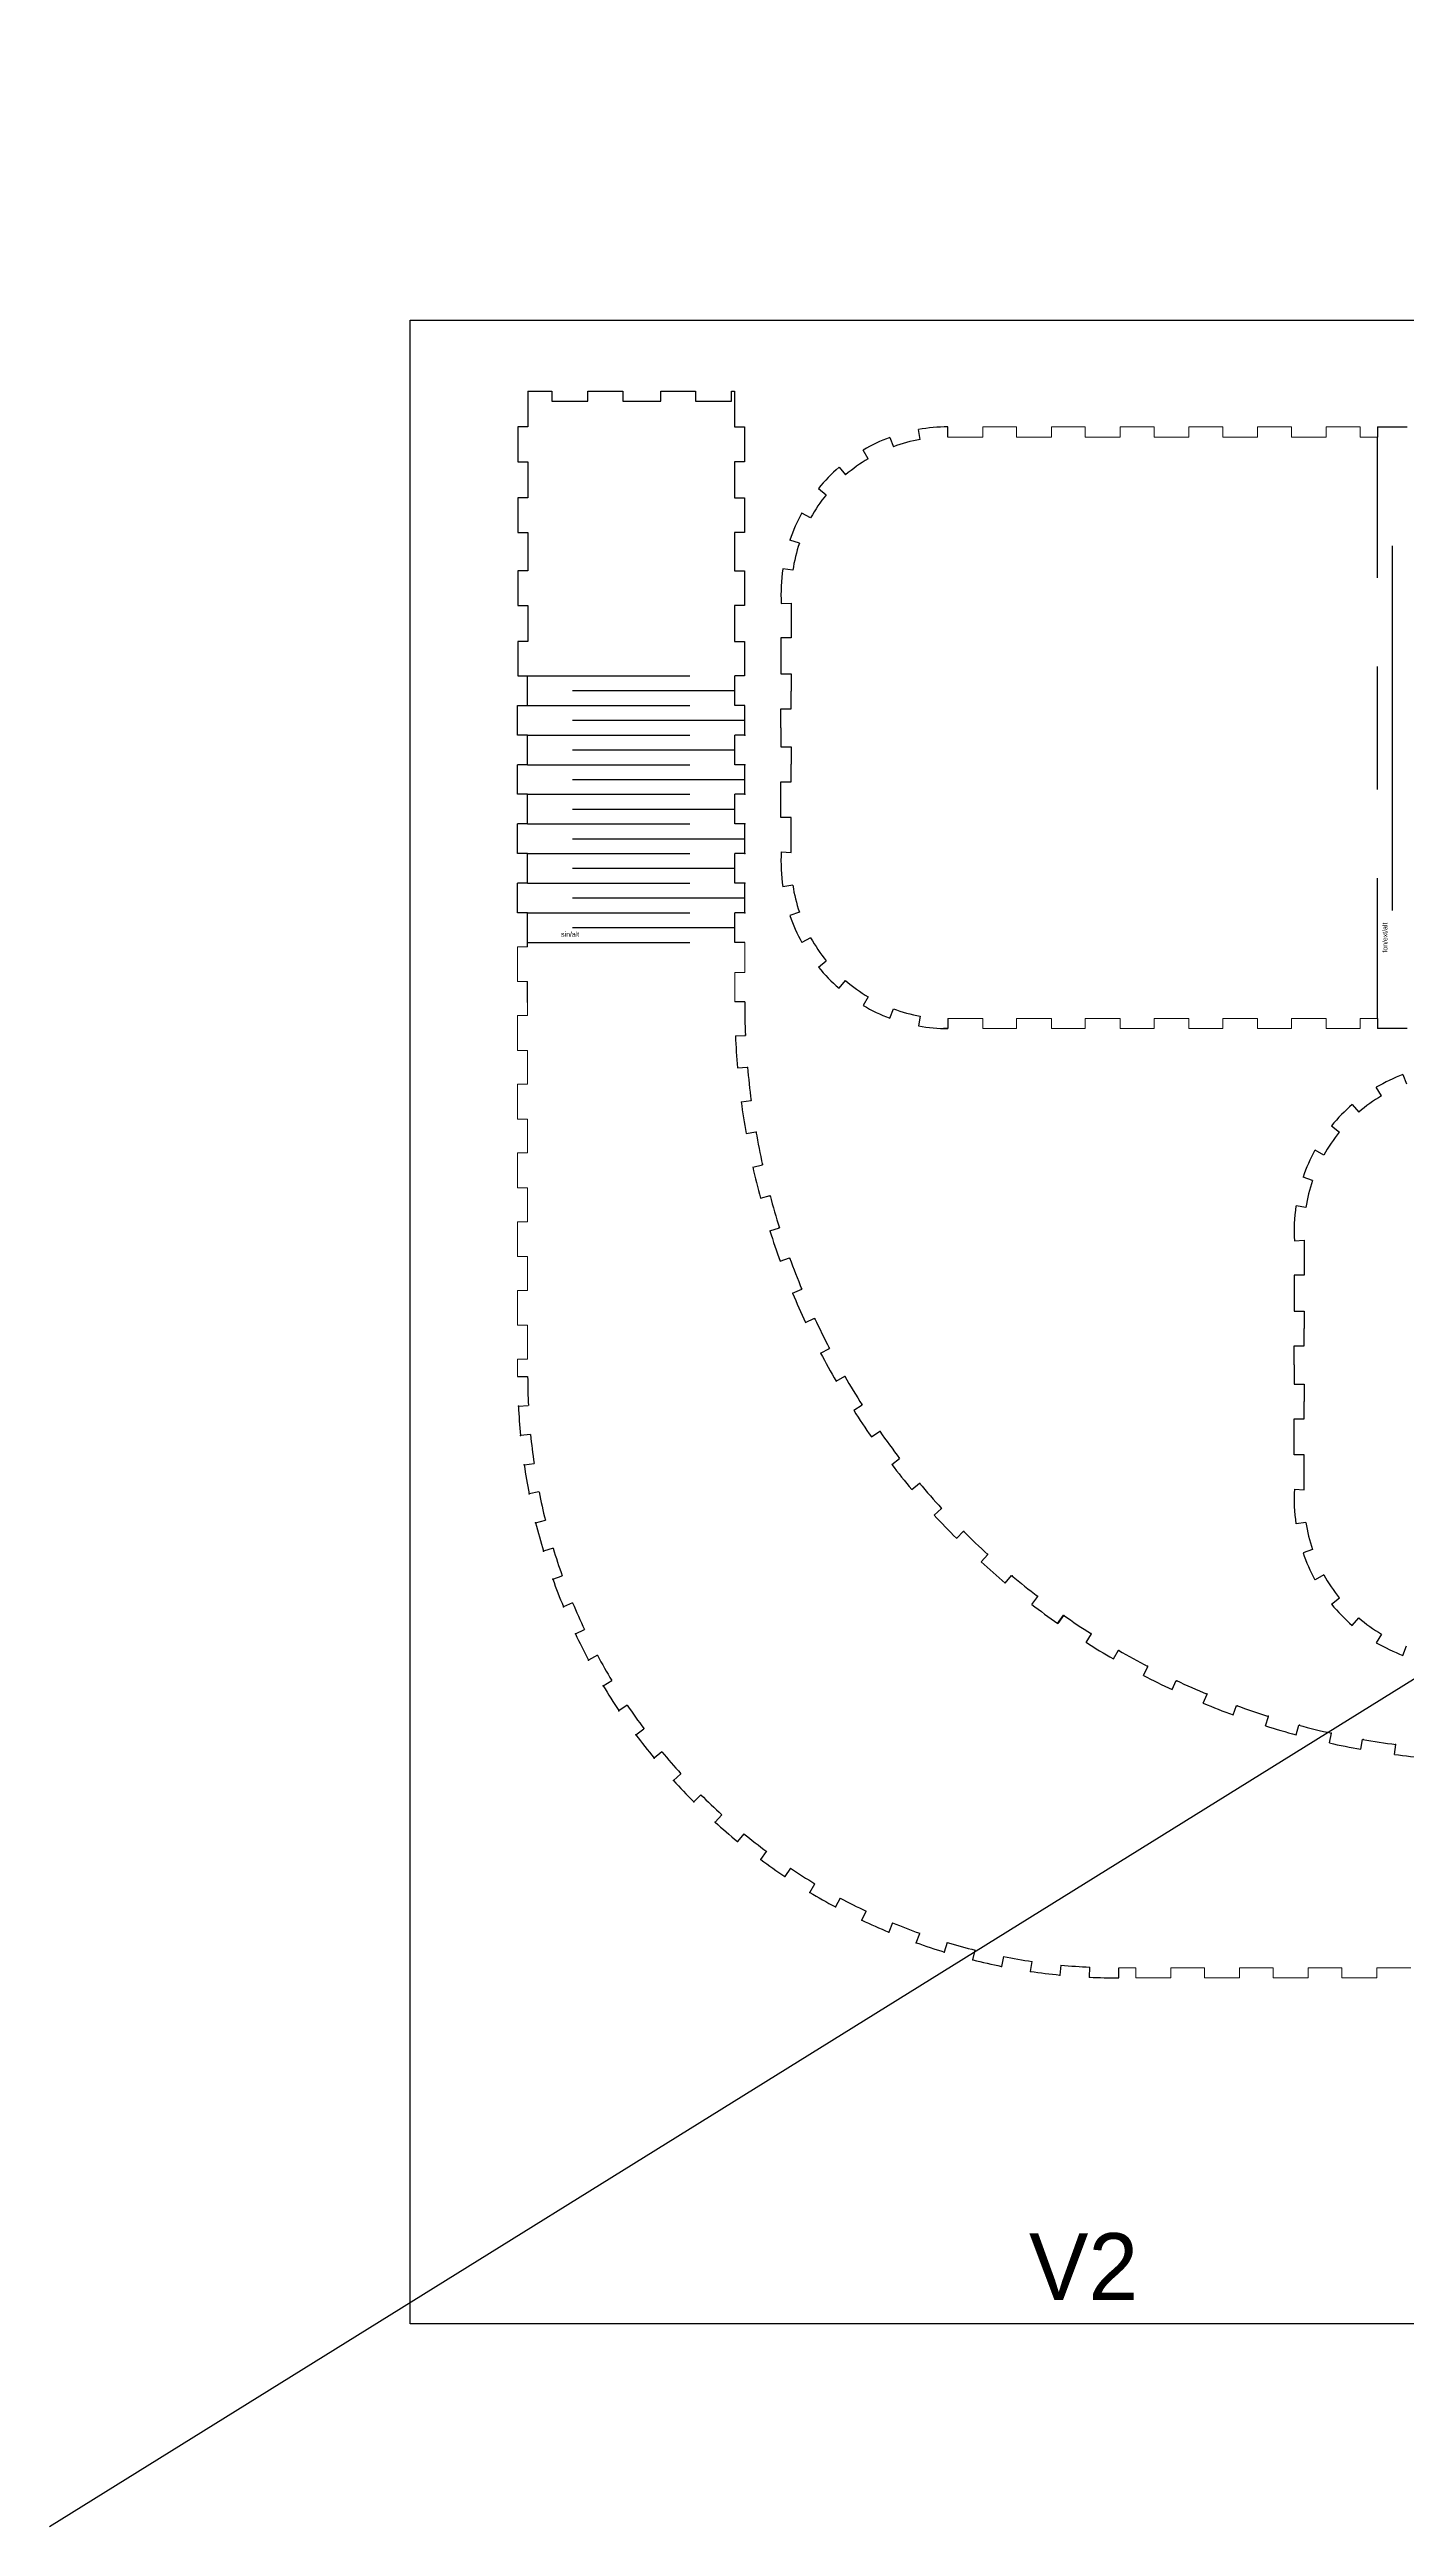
# Model space of a CAD drawing. Header units: millimetres. Extents: x -828 to 5071, y 1205 to 5492.
# Drawn here: x 3682 to 4088, y 2861 to 3603 of the extents above; entities that cross this region are included whole.
import ezdxf

# ---------------------------------------------------------------- set-up
doc = ezdxf.new("R2010")
doc.units = ezdxf.units.MM
doc.layers.get('0').update_dxf_attribs({"true_color": 0xe7f0ff})
doc.layers.add('Layer 1', color=7, linetype='Continuous')

msp = doc.modelspace()

# ---------------------------------------------------------------- linework, layer by layer
at = {"color": 5}
for p, q in [((3789.76, 3521.97), (4689.76, 3521.97)), ((3789.76, 2921.97), (3789.76, 3521.97)), ((3825.07, 3500.73), (3825.07, 3489.98)), ((3886.9, 3500.73), (3886.9, 3489.98)), ((3825.07, 3489.98), (3822.07, 3489.98)), ((3822.07, 3489.98), (3822.07, 3479.54)), ((3886.9, 3489.98), (3889.9, 3489.98)), ((3889.9, 3489.98), (3889.9, 3479.54)), ((3933.47, 3486.87), (3934.51, 3484.06)), ((3942.54, 3486.25), (3942.01, 3489.2)), ((3950.84, 3486.98), (3950.84, 3489.98)), ((4079.54, 3489.98), (4088.38, 3489.98)), ((4079.54, 3489.98), (4079.54, 3486.98)), ((3822.07, 3479.54), (3825.07, 3479.54)), ((3825.07, 3479.54), (3825.07, 3468.79)), ((3889.9, 3479.54), (3886.9, 3479.54)), ((3886.9, 3479.54), (3886.9, 3468.79)), ((3926.99, 3480.48), (3925.47, 3483.07)), ((3912.08, 3471.56), (3914.41, 3469.67)), ((3918.26, 3477.91), (3920.22, 3475.63)), ((3825.07, 3468.79), (3822.07, 3468.79)), ((3822.07, 3468.79), (3822.07, 3458.34)), ((3886.9, 3468.79), (3889.9, 3468.79)), ((3889.9, 3468.79), (3889.9, 3458.34)), ((3909.74, 3462.77), (3907.12, 3464.22)), ((3822.07, 3458.34), (3825.07, 3458.34)), ((3825.07, 3458.34), (3825.07, 3446.94)), ((3889.9, 3458.34), (3886.9, 3458.34)), ((3886.9, 3458.34), (3886.9, 3446.94)), ((3906.37, 3455.16), (3903.53, 3456.13)), ((4083.96, 3345.24), (4083.96, 3454.42)), ((3825.07, 3446.94), (3822.07, 3446.94)), ((3822.07, 3446.94), (3822.07, 3436.5)), ((3886.9, 3446.94), (3889.9, 3446.94)), ((3889.9, 3446.94), (3889.9, 3436.5)), ((3904.39, 3447.07), (3901.43, 3447.52)), ((3822.07, 3436.5), (3825.07, 3436.5)), ((3825.07, 3436.5), (3825.07, 3425.75)), ((3889.9, 3436.5), (3886.9, 3436.5)), ((3886.9, 3436.5), (3886.9, 3425.75)), ((3900.95, 3437.08), (3903.86, 3437.25)), ((3903.86, 3437.25), (3903.86, 3426.8)), ((3903.86, 3426.8), (3900.86, 3426.8)), ((3900.86, 3426.8), (3900.86, 3416.06)), ((3825.07, 3425.75), (3822.07, 3425.75)), ((3822.07, 3425.75), (3822.07, 3415.47)), ((3886.9, 3425.75), (3889.9, 3425.75)), ((3889.9, 3425.75), (3889.9, 3415.47)), ((3822.07, 3415.47), (3824.98, 3415.47)), ((3824.98, 3406.6), (3824.98, 3415.47)), ((3824.98, 3415.47), (3873.52, 3415.47)), ((3886.99, 3406.6), (3886.99, 3415.47)), ((3889.9, 3415.47), (3886.99, 3415.47)), ((3900.86, 3416.06), (3903.86, 3416.06)), ((3903.86, 3416.06), (3903.86, 3410.83)), ((3821.98, 3397.73), (3821.98, 3406.6)), ((3824.98, 3406.6), (3873.52, 3406.6)), ((3838.44, 3411.04), (3886.99, 3411.04)), ((3889.99, 3397.73), (3889.99, 3406.6)), ((3900.86, 3399.91), (3900.86, 3405.61)), ((3900.86, 3405.61), (3903.86, 3405.61)), ((3903.86, 3405.61), (3903.86, 3410.83)), ((3824.98, 3397.73), (3821.98, 3397.73)), ((3824.98, 3388.86), (3824.98, 3397.73)), ((3824.98, 3397.73), (3873.52, 3397.73)), ((3838.44, 3402.17), (3889.99, 3402.17)), ((3886.99, 3388.86), (3886.99, 3397.73)), ((3889.99, 3397.73), (3886.99, 3397.73)), ((3900.86, 3399.91), (3900.86, 3394.21)), ((3838.44, 3393.3), (3886.99, 3393.3)), ((3900.86, 3394.21), (3903.86, 3394.21)), ((3903.86, 3394.21), (3903.86, 3388.99)), ((3821.98, 3379.99), (3821.98, 3388.86)), ((3824.98, 3388.86), (3821.98, 3388.86)), ((3824.98, 3388.86), (3873.52, 3388.86)), ((3838.44, 3384.43), (3889.99, 3384.43)), ((3889.99, 3388.86), (3886.99, 3388.86)), ((3889.99, 3379.99), (3889.99, 3388.86)), ((3900.86, 3373.01), (3900.86, 3383.76)), ((3900.86, 3383.76), (3903.86, 3383.76)), ((3903.86, 3383.76), (3903.86, 3388.99)), ((3824.98, 3379.99), (3821.98, 3379.99)), ((3824.98, 3371.12), (3824.98, 3379.99)), ((3824.98, 3379.99), (3873.52, 3379.99)), ((3838.44, 3375.56), (3886.99, 3375.56)), ((3886.99, 3371.12), (3886.99, 3379.99)), ((3889.99, 3379.99), (3886.99, 3379.99)), ((3821.98, 3362.25), (3821.98, 3371.12)), ((3824.98, 3371.12), (3821.98, 3371.12)), ((3824.98, 3371.12), (3873.52, 3371.12)), ((3889.99, 3371.12), (3886.99, 3371.12)), ((3889.99, 3362.25), (3889.99, 3371.12)), ((3903.86, 3373.01), (3900.86, 3373.01)), ((3903.86, 3362.57), (3903.86, 3373.01)), ((3824.98, 3362.25), (3821.98, 3362.25)), ((3824.98, 3353.38), (3824.98, 3362.25)), ((3824.98, 3362.25), (3873.52, 3362.25)), ((3838.44, 3366.69), (3889.99, 3366.69)), ((3886.99, 3353.38), (3886.99, 3362.25)), ((3889.99, 3362.25), (3886.99, 3362.25)), ((3900.95, 3362.74), (3903.86, 3362.57)), ((3821.98, 3344.51), (3821.98, 3353.38)), ((3824.98, 3353.38), (3821.98, 3353.38)), ((3824.98, 3353.38), (3873.52, 3353.38)), ((3838.44, 3357.82), (3886.99, 3357.82)), ((3889.99, 3353.38), (3886.99, 3353.38)), ((3889.99, 3344.51), (3889.99, 3353.38)), ((3904.39, 3352.75), (3901.43, 3352.3)), ((3838.44, 3348.95), (3889.99, 3348.95)), ((3824.98, 3344.51), (3821.98, 3344.51)), ((3824.98, 3335.64), (3824.98, 3344.51)), ((3824.98, 3344.51), (3873.52, 3344.51)), ((3838.44, 3340.08), (3886.99, 3340.08)), ((3886.99, 3335.64), (3886.99, 3344.51)), ((3889.99, 3344.51), (3886.99, 3344.51)), ((3906.37, 3344.66), (3903.53, 3343.69)), ((3824.98, 3334.32), (3824.98, 3335.64)), ((3824.98, 3335.64), (3824.98, 3335.64)), ((3824.98, 3335.64), (3873.52, 3335.64)), ((3909.74, 3337.05), (3907.12, 3335.59)), ((3824.98, 3317.69), (3824.98, 3323.88)), ((3912.08, 3328.25), (3914.41, 3330.15)), ((3918.26, 3321.91), (3920.22, 3324.18)), ((3889.99, 3317.84), (3886.99, 3317.84)), ((3926.99, 3319.34), (3925.47, 3316.75)), ((3933.47, 3312.95), (3934.51, 3315.76)), ((3942.54, 3313.57), (3942.01, 3310.62)), ((3950.84, 3309.83), (3949.51, 3309.83)), ((3950.84, 3312.83), (3950.84, 3309.83)), ((3950.84, 3312.83), (3950.84, 3309.83)), ((4079.54, 3312.83), (4079.54, 3309.83)), ((4088.38, 3309.83), (4079.54, 3309.83)), ((3887.21, 3307.63), (3890.21, 3307.76)), ((3887.84, 3298.04), (3890.83, 3298.3)), ((4087.14, 3296.05), (4088.19, 3293.24)), ((3888.95, 3287.89), (3891.92, 3288.28)), ((4071.94, 3287.09), (4073.89, 3284.82)), ((4080.67, 3289.67), (4079.14, 3292.25)), ((3890.41, 3278.39), (3893.36, 3278.91)), ((4065.76, 3280.75), (4068.09, 3278.85)), ((4063.42, 3271.96), (4060.8, 3273.41)), ((3892.4, 3268.38), (3895.33, 3269.03)), ((4060.05, 3264.34), (4057.21, 3265.31)), ((3894.69, 3259.04), (3897.58, 3259.82)), ((4058.07, 3256.26), (4055.11, 3256.71)), ((3897.54, 3249.24), (3900.4, 3250.14)), ((4054.62, 3246.26), (4057.54, 3246.44)), ((4057.54, 3246.44), (4057.54, 3235.99)), ((3900.63, 3240.14), (3903.45, 3241.17)), ((4057.54, 3235.99), (4054.54, 3235.99)), ((4054.54, 3235.99), (4054.54, 3225.24)), ((3904.33, 3230.63), (3907.1, 3231.77)), ((3908.2, 3221.83), (3910.92, 3223.1)), ((4054.54, 3225.24), (4057.54, 3225.24)), ((4057.54, 3225.24), (4057.54, 3220.02)), ((4057.54, 3214.79), (4057.54, 3220.02)), ((3912.72, 3212.67), (3915.38, 3214.06)), ((4054.54, 3209.09), (4054.54, 3214.79)), ((4054.54, 3214.79), (4057.54, 3214.79)), ((3821.98, 3205.62), (3824.98, 3205.62)), ((3917.34, 3204.25), (3919.94, 3205.75)), ((4054.54, 3209.09), (4054.54, 3203.39)), ((3822.2, 3196.78), (3825.19, 3196.93)), ((3922.64, 3195.52), (3925.17, 3197.13)), ((4054.54, 3203.39), (4057.54, 3203.39)), ((4057.54, 3203.39), (4057.54, 3198.17)), ((4057.54, 3192.95), (4057.54, 3198.17)), ((4054.54, 3182.2), (4054.54, 3192.95)), ((4054.54, 3192.95), (4057.54, 3192.95)), ((3825.83, 3188.26), (3822.85, 3187.97)), ((3927.98, 3187.53), (3930.43, 3189.25)), ((4057.54, 3182.2), (4054.54, 3182.2)), ((4057.54, 3171.75), (4057.54, 3182.2)), ((3823.93, 3179.2), (3826.9, 3179.64)), ((3934.01, 3179.3), (3936.39, 3181.12)), ((3828.38, 3171.07), (3825.44, 3170.49)), ((3940.03, 3171.8), (3942.33, 3173.73)), ((4054.62, 3171.92), (4057.54, 3171.75)), ((3827.38, 3161.86), (3830.29, 3162.59)), ((3946.76, 3164.12), (3948.97, 3166.15)), ((4058.07, 3161.93), (4055.11, 3161.48)), ((3832.61, 3154.22), (3829.73, 3153.35)), ((3953.41, 3157.18), (3955.53, 3159.3)), ((4060.05, 3153.84), (4057.21, 3152.88)), ((3832.51, 3144.95), (3835.33, 3145.96)), ((3960.78, 3150.12), (3962.81, 3152.33)), ((3968.01, 3143.79), (3969.94, 3146.08)), ((4063.42, 3146.23), (4060.8, 3144.78)), ((3838.46, 3137.85), (3835.69, 3136.71)), ((3975.97, 3137.39), (3977.8, 3139.77)), ((4065.76, 3137.44), (4068.09, 3139.33)), ((3983.72, 3131.71), (3985.44, 3134.17)), ((3983.84, 3131.63), (3985.56, 3134.08)), ((4071.94, 3131.09), (4073.89, 3133.37)), ((3839.27, 3128.63), (3841.98, 3129.91)), ((3992.21, 3126.04), (3993.82, 3128.57)), ((4000.43, 3121.05), (4001.93, 3123.65)), ((4080.67, 3128.52), (4079.14, 3125.94)), ((4087.14, 3122.13), (4088.19, 3124.95)), ((3845.89, 3122.15), (3843.24, 3120.73)), ((4009.38, 3116.14), (4010.76, 3118.8)), ((3847.6, 3113.04), (3850.17, 3114.58)), ((4018, 3111.89), (4019.26, 3114.61)), ((4027.34, 3107.78), (4028.49, 3110.55)), ((3854.82, 3107.24), (3852.33, 3105.57)), ((4036.3, 3104.3), (4037.32, 3107.12)), ((4045.97, 3101.02), (4046.87, 3103.88)), ((4055.19, 3098.33), (4055.97, 3101.22)), ((3857.42, 3098.35), (3859.83, 3100.13)), ((3865.17, 3093.28), (3862.86, 3091.38)), ((4065.11, 3095.9), (4065.76, 3098.83)), ((4074.54, 3094.03), (4075.06, 3096.98)), ((4084.63, 3092.47), (4085.02, 3095.45)), ((3868.63, 3084.69), (3870.85, 3086.7)), ((3876.84, 3080.41), (3874.72, 3078.29)), ((3881.12, 3072.19), (3883.14, 3074.41)), ((3889.72, 3068.74), (3887.82, 3066.42)), ((3894.79, 3060.98), (3896.57, 3063.39)), ((3903.68, 3058.39), (3902.01, 3055.89)), ((3909.48, 3051.16), (3911.02, 3053.74)), ((3918.58, 3049.45), (3917.17, 3046.81)), ((3925.06, 3042.83), (3926.35, 3045.54)), ((3934.29, 3042.02), (3933.14, 3039.25)), ((3941.39, 3036.07), (3942.4, 3038.89)), ((3950.65, 3036.17), (3949.78, 3033.3)), ((3958.3, 3030.94), (3959.03, 3033.85)), ((3967.51, 3031.95), (3966.92, 3029)), ((3975.63, 3027.49), (3976.07, 3030.46)), ((3984.7, 3029.4), (3984.41, 3026.41)), ((3993.22, 3025.76), (3993.37, 3028.76)), ((4002.06, 3025.54), (4002.06, 3028.54)), ((4689.76, 2921.97), (3789.76, 2921.97))]:
    msp.add_line(p, q, dxfattribs=at)
at = {"color": 4}
msp.add_lwpolyline([(3681.8, 2861.28), (4875.93, 3603.01)], dxfattribs=at)
at = {"color": 5}
for points in [[(3825.07, 3500.73), (3832.26, 3500.73), (3832.26, 3497.73), (3843, 3497.73), (3843, 3500.73), (3853.45, 3500.73), (3853.45, 3497.73), (3864.85, 3497.73), (3864.85, 3500.73), (3875.3, 3500.73), (3875.3, 3497.73), (3886.04, 3497.73), (3886.04, 3500.73), (3886.9, 3500.73)], [(4079.54, 3444.83), (4079.54, 3486.83)], [(4079.54, 3381.46), (4079.54, 3418.21)], [(3821.98, 3406.6), (3824.98, 3406.6)], [(3889.99, 3406.6), (3886.99, 3406.6)], [(4079.54, 3312.83), (4079.54, 3354.83)], [(3889.99, 3335.64), (3886.99, 3335.64)]]:
    msp.add_lwpolyline(points, dxfattribs=at)
for centre, radius, start, end in [((3950.84, 3440.01), 49.98, 110.33841, 120.50761), ((3950.84, 3440.01), 46.98, 100.1692, 110.33841), ((3950.84, 3440.01), 49.98, 90, 100.1692), ((3950.84, 3440.01), 46.98, 120.50761, 130.67681), ((3950.84, 3440.01), 49.98, 130.67681, 140.84601), ((3950.84, 3440.01), 49.98, 151.01522, 161.18442), ((3950.84, 3440.01), 46.98, 140.84601, 151.01522), ((3950.84, 3440.01), 46.98, 161.18442, 171.35362), ((3950.84, 3440.01), 49.98, 171.35362, 183.35967), ((3950.84, 3359.81), 49.98, 176.64033, 188.64638), ((3950.84, 3359.81), 46.98, 188.64638, 198.81558), ((3950.84, 3359.81), 49.98, 198.81558, 208.98478), ((3950.84, 3359.81), 46.98, 208.98478, 219.15399), ((3950.84, 3359.81), 49.98, 219.15399, 229.32319), ((3950.84, 3359.81), 46.98, 229.32319, 239.49239), ((4114.13, 3317.69), 224.14, 179.96166, 182.53834), ((3950.84, 3359.81), 49.98, 239.49239, 249.66159), ((3950.84, 3359.81), 46.98, 249.66159, 259.8308), ((3950.84, 3359.81), 49.98, 259.8308, 270), ((4114.13, 3317.69), 227.14, 182.53784, 184.96216), ((4114.13, 3317.69), 224.14, 184.96166, 187.53834), ((4104.51, 3249.19), 49.98, 110.33841, 120.50761), ((4114.13, 3317.69), 227.14, 187.53784, 189.96216), ((4104.51, 3249.19), 49.98, 130.67681, 140.84601), ((4104.51, 3249.19), 46.98, 120.50761, 130.67681), ((4114.13, 3317.69), 224.14, 189.96166, 192.53834), ((4104.51, 3249.19), 46.98, 140.84601, 151.01522), ((4104.51, 3249.19), 49.98, 151.01522, 161.18442), ((4114.13, 3317.69), 227.14, 192.53784, 194.96216), ((4104.51, 3249.19), 46.98, 161.18442, 171.35362), ((4114.13, 3317.69), 224.14, 194.96166, 197.53834), ((4104.51, 3249.19), 49.98, 171.35362, 183.35967), ((4114.13, 3317.69), 227.14, 197.53784, 199.96216), ((4114.13, 3317.69), 224.14, 199.96166, 202.53834), ((4114.13, 3317.69), 227.14, 202.53784, 204.96216), ((4114.13, 3317.69), 224.14, 204.96166, 207.53834), ((4114.13, 3317.69), 227.14, 207.53784, 209.96216), ((4002.06, 3205.62), 177.07, 180, 182.8125), ((4114.13, 3317.69), 224.14, 209.96166, 212.53834), ((4002.06, 3205.62), 180.07, 182.8125, 185.625), ((4114.13, 3317.69), 227.14, 212.53784, 214.96216), ((4002.06, 3205.62), 177.07, 185.625, 188.4375), ((4114.13, 3317.69), 224.14, 214.96166, 217.53834), ((4002.06, 3205.62), 180.07, 188.4375, 191.25), ((4114.13, 3317.69), 227.14, 217.53784, 219.96216), ((4002.06, 3205.62), 177.07, 191.25, 194.0625), ((4114.13, 3317.69), 224.14, 219.96166, 222.53834), ((4104.51, 3169), 49.98, 176.64033, 188.64638), ((4002.06, 3205.62), 180.07, 194.0625, 196.875), ((4114.13, 3317.69), 227.14, 222.53784, 224.96216), ((4104.51, 3169), 46.98, 188.64638, 198.81558), ((4002.06, 3205.62), 177.07, 196.875, 199.6875), ((4114.13, 3317.69), 224.14, 224.96166, 227.53834), ((4104.51, 3169), 49.98, 198.81558, 208.98478), ((4002.06, 3205.62), 180.07, 199.6875, 202.5), ((4114.13, 3317.69), 227.14, 227.53784, 229.96216), ((4114.13, 3317.69), 224.14, 229.96166, 232.53834), ((4104.51, 3169), 46.98, 208.98478, 219.15399), ((4002.08, 3205.63), 177.1, 202.50011, 205.31218), ((4114.13, 3317.69), 227.14, 232.53784, 234.96216), ((4114.13, 3317.69), 224.14, 234.96166, 237.53834), ((4104.51, 3169), 49.98, 219.15399, 229.32319), ((4104.51, 3169), 46.98, 229.32319, 239.49239), ((4002.06, 3205.62), 180.07, 205.3125, 208.125), ((4114.13, 3317.69), 227.14, 237.53784, 239.96216), ((4114.13, 3317.69), 224.14, 239.96166, 242.53834), ((4104.51, 3169), 49.98, 239.49239, 249.66159), ((4002.06, 3205.62), 177.07, 208.125, 210.9375), ((4114.13, 3317.69), 227.14, 242.53784, 244.96216), ((4002.06, 3205.62), 180.07, 210.9375, 213.75), ((4114.13, 3317.69), 224.14, 244.96166, 247.53834), ((4002.06, 3205.62), 177.07, 213.75, 216.5625), ((4114.13, 3317.69), 227.14, 247.53784, 249.96216), ((4114.13, 3317.69), 224.14, 249.96166, 252.53834), ((4114.13, 3317.69), 227.14, 252.53784, 254.96216), ((4114.13, 3317.69), 224.14, 254.96166, 257.53834), ((4002.06, 3205.62), 180.07, 216.5625, 219.375), ((4002.06, 3205.62), 177.07, 219.375, 222.1875), ((4114.13, 3317.69), 227.14, 257.53784, 259.96216), ((4114.13, 3317.69), 224.14, 259.96166, 262.53834), ((4114.13, 3317.69), 227.14, 262.53784, 264.96216), ((4002.06, 3205.62), 180.07, 222.1875, 225), ((4002.06, 3205.62), 177.07, 225, 227.8125), ((4002.06, 3205.62), 180.07, 227.8125, 230.625), ((4002.06, 3205.62), 177.07, 230.625, 233.4375), ((4002.06, 3205.62), 180.07, 233.4375, 236.25), ((4002.06, 3205.62), 177.07, 236.25, 239.06249), ((4002.06, 3205.62), 180.07, 239.0625, 241.875), ((4002.06, 3205.62), 177.07, 241.87499, 244.68748), ((4002.06, 3205.62), 180.07, 244.6875, 247.5), ((4002.06, 3205.62), 177.07, 247.49997, 250.31245), ((4002.06, 3205.62), 180.07, 250.3125, 253.125), ((4002.06, 3205.62), 177.07, 253.12494, 255.93742), ((4002.06, 3205.62), 180.07, 255.9375, 258.75), ((4002.06, 3205.62), 177.07, 258.7499, 261.5625), ((4002.06, 3205.62), 180.07, 261.5625, 264.375), ((4002.06, 3205.62), 177.07, 264.375, 267.1875), ((4002.06, 3205.62), 180.07, 267.1875, 270)]:
    msp.add_arc(centre, radius, start, end, dxfattribs=at)
for p in [(3889.99, 3397.73), (3889.99, 3388.86), (3889.99, 3379.99), (3889.99, 3371.12), (3889.99, 3362.25), (3889.99, 3353.38), (3889.99, 3344.51), (3890.2, 3307.91), (3890.84, 3298.15), (3891.9, 3288.43), (3893.39, 3278.77), (3895.3, 3269.18), (3897.62, 3259.68), (3900.36, 3250.29), (3903.5, 3241.03), (3907.05, 3231.91), (3910.99, 3222.96), (3915.31, 3214.19), (3920.01, 3205.62), (3925.09, 3197.26), (3822.2, 3196.78), (3822.85, 3187.97), (3930.52, 3189.13), (3823.93, 3179.2), (3936.3, 3181.24), (3825.44, 3170.49), (3942.42, 3173.61), (3827.38, 3161.86), (3948.87, 3166.26), (3829.73, 3153.35), (3955.63, 3159.2), (3962.7, 3152.43), (3832.51, 3144.95), (3970.05, 3145.99), (3977.68, 3139.87), (3835.69, 3136.71), (3985.56, 3134.08), (3839.27, 3128.63), (3993.7, 3128.65), (4002.06, 3123.58), (3843.24, 3120.73), (4010.63, 3118.87), (3847.6, 3113.04), (4019.4, 3114.55), (4028.35, 3110.61), (3852.33, 3105.57), (4037.47, 3107.07), (4046.73, 3103.92), (4056.11, 3101.19), (3857.42, 3098.35), (4065.61, 3098.86), (4075.2, 3096.95), (4084.87, 3095.47), (3862.86, 3091.38), (3868.63, 3084.69), (3874.72, 3078.29), (3881.12, 3072.19), (3887.82, 3066.42), (3894.79, 3060.98), (3902.01, 3055.89), (3909.48, 3051.16), (3917.17, 3046.81), (3925.06, 3042.83), (3933.14, 3039.25), (3941.39, 3036.07), (3949.78, 3033.3), (3958.3, 3030.94), (3966.92, 3029), (3975.63, 3027.49), (3984.41, 3026.41), (3993.22, 3025.76)]:
    msp.add_point(p, dxfattribs=at)
at = {"layer": 'Layer 1', "color": 5, "lineweight": 5}
for p, q in [((3950.84, 3489.98), (3949.51, 3489.98)), ((3950.84, 3486.98), (3950.84, 3489.98)), ((3961.28, 3486.98), (3950.84, 3486.98)), ((3971.42, 3489.98), (3961.28, 3489.98)), ((3961.28, 3489.98), (3961.28, 3486.98)), ((3971.42, 3486.98), (3971.42, 3489.98)), ((3981.86, 3486.98), (3971.42, 3486.98)), ((3992, 3489.98), (3981.86, 3489.98)), ((3981.86, 3489.98), (3981.86, 3486.98)), ((3992, 3486.98), (3992, 3489.98)), ((4002.44, 3486.98), (3992, 3486.98)), ((4012.58, 3489.98), (4002.44, 3489.98)), ((4002.44, 3489.98), (4002.44, 3486.98)), ((4012.58, 3486.98), (4012.58, 3489.98)), ((4023.02, 3486.98), (4012.58, 3486.98)), ((4033.16, 3489.98), (4023.02, 3489.98)), ((4023.02, 3489.98), (4023.02, 3486.98)), ((4033.16, 3486.98), (4033.16, 3489.98)), ((4043.6, 3486.98), (4033.16, 3486.98)), ((4053.74, 3489.98), (4043.6, 3489.98)), ((4043.6, 3489.98), (4043.6, 3486.98)), ((4053.74, 3486.98), (4053.74, 3489.98)), ((4064.18, 3486.98), (4053.74, 3486.98)), ((4074.32, 3489.98), (4064.18, 3489.98)), ((4064.18, 3489.98), (4064.18, 3486.98)), ((4074.32, 3486.98), (4074.32, 3489.98)), ((4079.54, 3486.98), (4074.32, 3486.98)), ((3821.98, 3323.88), (3821.98, 3334.32)), ((3821.98, 3334.32), (3824.98, 3334.32)), ((3824.98, 3334.32), (3824.98, 3335.64)), ((3889.99, 3335.64), (3889.99, 3326.66)), ((3824.98, 3323.88), (3821.98, 3323.88)), ((3824.98, 3313.74), (3824.98, 3323.88)), ((3889.99, 3326.66), (3886.99, 3326.66)), ((3886.99, 3317.84), (3886.99, 3326.66)), ((3821.98, 3303.3), (3821.98, 3313.74)), ((3821.98, 3313.74), (3824.98, 3313.74)), ((3961.28, 3312.83), (3950.84, 3312.83)), ((3961.28, 3309.83), (3961.28, 3312.83)), ((3971.42, 3309.83), (3961.28, 3309.83)), ((3981.86, 3312.83), (3971.42, 3312.83)), ((3971.42, 3312.83), (3971.42, 3309.83)), ((3981.86, 3309.83), (3981.86, 3312.83)), ((3992, 3309.83), (3981.86, 3309.83)), ((4002.44, 3312.83), (3992, 3312.83)), ((3992, 3312.83), (3992, 3309.83)), ((4002.44, 3309.83), (4002.44, 3312.83)), ((4012.58, 3309.83), (4002.44, 3309.83)), ((4023.02, 3312.83), (4012.58, 3312.83)), ((4012.58, 3312.83), (4012.58, 3309.83)), ((4023.02, 3309.83), (4023.02, 3312.83)), ((4033.16, 3309.83), (4023.02, 3309.83)), ((4043.6, 3312.83), (4033.16, 3312.83)), ((4033.16, 3312.83), (4033.16, 3309.83)), ((4043.6, 3309.83), (4043.6, 3312.83)), ((4053.74, 3309.83), (4043.6, 3309.83)), ((4064.18, 3312.83), (4053.74, 3312.83)), ((4053.74, 3312.83), (4053.74, 3309.83)), ((4064.18, 3309.83), (4064.18, 3312.83)), ((4074.32, 3309.83), (4064.18, 3309.83)), ((4079.54, 3312.83), (4074.32, 3312.83)), ((4074.32, 3312.83), (4074.32, 3309.83)), ((3824.98, 3303.3), (3821.98, 3303.3)), ((3824.98, 3293.16), (3824.98, 3303.3)), ((3821.98, 3282.72), (3821.98, 3293.16)), ((3821.98, 3293.16), (3824.98, 3293.16)), ((3824.98, 3282.72), (3821.98, 3282.72)), ((3824.98, 3272.58), (3824.98, 3282.72)), ((3821.98, 3262.14), (3821.98, 3272.58)), ((3821.98, 3272.58), (3824.98, 3272.58)), ((3824.98, 3262.14), (3821.98, 3262.14)), ((3824.98, 3252), (3824.98, 3262.14)), ((3821.98, 3241.56), (3821.98, 3252)), ((3821.98, 3252), (3824.98, 3252)), ((3824.98, 3241.56), (3821.98, 3241.56)), ((3824.98, 3231.42), (3824.98, 3241.56)), ((3821.98, 3220.98), (3821.98, 3231.42)), ((3821.98, 3231.42), (3824.98, 3231.42)), ((3824.98, 3220.98), (3821.98, 3220.98)), ((3824.98, 3210.84), (3824.98, 3220.98)), ((3821.98, 3205.62), (3821.98, 3210.84)), ((3821.98, 3210.84), (3824.98, 3210.84)), ((4007.13, 3028.54), (4002.06, 3028.54)), ((4007.13, 3028.54), (4002.06, 3028.54)), ((4007.13, 3025.54), (4007.13, 3028.54)), ((4007.13, 3025.54), (4007.13, 3028.54)), ((4027.71, 3028.54), (4017.57, 3028.54)), ((4017.57, 3028.54), (4017.57, 3025.54)), ((4027.71, 3028.54), (4017.57, 3028.54)), ((4017.57, 3028.54), (4017.57, 3025.54)), ((4027.71, 3025.54), (4027.71, 3028.54)), ((4027.71, 3025.54), (4027.71, 3028.54)), ((4048.29, 3028.54), (4038.15, 3028.54)), ((4038.15, 3028.54), (4038.15, 3025.54)), ((4048.29, 3028.54), (4038.15, 3028.54)), ((4038.15, 3028.54), (4038.15, 3025.54)), ((4048.29, 3025.54), (4048.29, 3028.54)), ((4048.29, 3025.54), (4048.29, 3028.54)), ((4068.87, 3028.54), (4058.73, 3028.54)), ((4058.73, 3028.54), (4058.73, 3025.54)), ((4068.87, 3028.54), (4058.73, 3028.54)), ((4058.73, 3028.54), (4058.73, 3025.54)), ((4068.87, 3025.54), (4068.87, 3028.54)), ((4068.87, 3025.54), (4068.87, 3028.54)), ((4089.45, 3028.54), (4079.31, 3028.54)), ((4079.31, 3028.54), (4079.31, 3025.54)), ((4089.45, 3028.54), (4079.31, 3028.54)), ((4079.31, 3028.54), (4079.31, 3025.54)), ((4017.57, 3025.54), (4007.13, 3025.54)), ((4017.57, 3025.54), (4007.13, 3025.54)), ((4038.15, 3025.54), (4027.71, 3025.54)), ((4038.15, 3025.54), (4027.71, 3025.54)), ((4058.73, 3025.54), (4048.29, 3025.54)), ((4058.73, 3025.54), (4048.29, 3025.54)), ((4079.31, 3025.54), (4068.87, 3025.54)), ((4079.31, 3025.54), (4068.87, 3025.54))]:
    msp.add_line(p, q, dxfattribs=at)

# ---------------------------------------------------------------- texts
at = {"color": 1}
msp.add_text('sin/alt', height=1.5, dxfattribs=at).set_placement((3835.01, 3337.33))
msp.add_text('fon/ext/alt', height=1.5, rotation=90, dxfattribs=at).set_placement((4082.49, 3332.58))
at = {"color": 4, "insert": (3975.12, 2949.1), "char_height": 20, "width": 329.2091, "attachment_point": 1}
msp.add_mtext('V2', dxfattribs=at)

doc.saveas('drawing.dxf')
